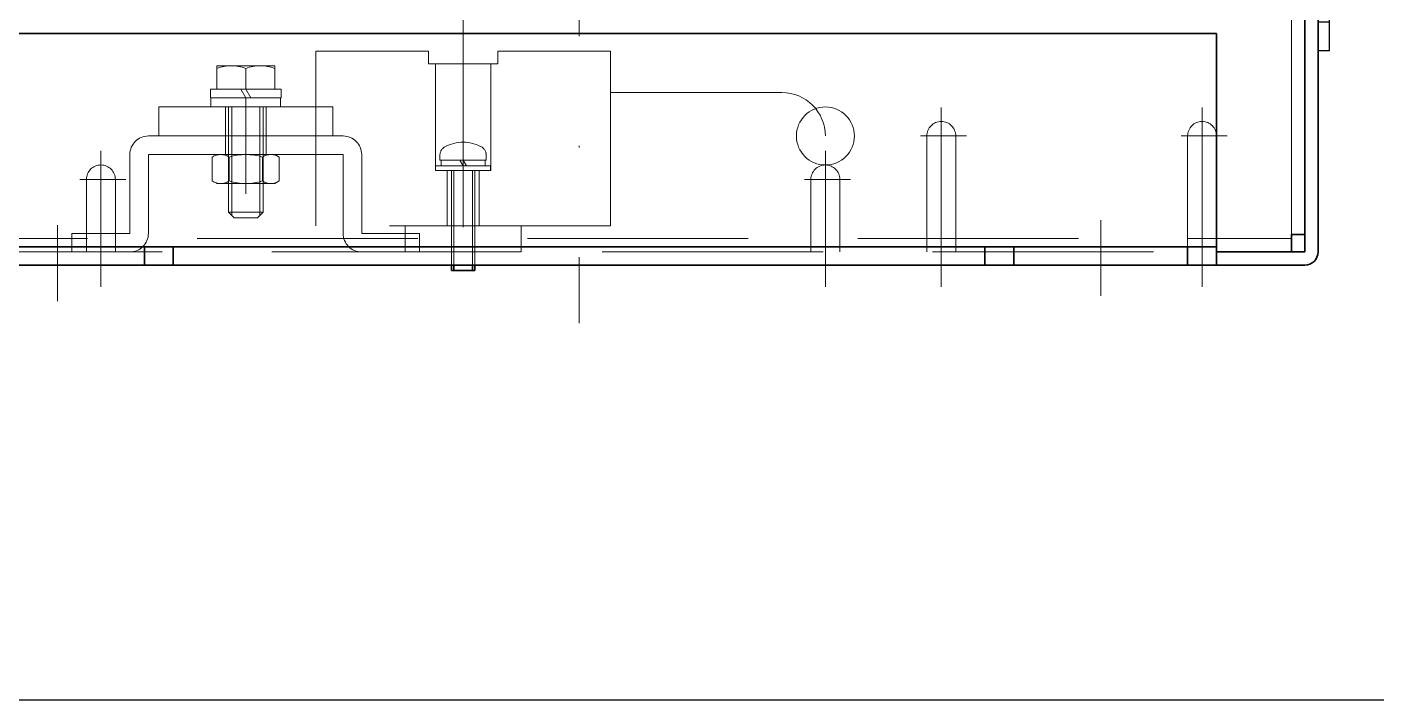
# Model space of a CAD drawing. Header units: millimetres. Extents: x 10 to 832, y 7 to 590.
# Drawn here: x 413.3 to 490.9, y 15 to 53.7 of the extents above; entities that cross this region are included whole.
import ezdxf

# ---------------------------------------------------------------- set-up
doc = ezdxf.new("R2010")
doc.units = ezdxf.units.MM
for name, pattern in [('DASHDOT', [25.3, 12.7, -6.3, 0, -6.3]), ('DASHED', [19, 12.7, -6.3]), ('DIVIDE', [31.6, 12.7, -6.3, 0, -6.3, 0, -6.3])]:
    doc.linetypes.add(name, pattern=pattern)
for name, color, linetype in [('GR1_01', 7, 'Continuous'), ('GR1_02', 7, 'Continuous'), ('GR1_06', 7, 'Continuous'), ('GR1_10', 7, 'Continuous'), ('GR1_17', 7, 'Continuous'), ('図面枠B6M', 7, 'Continuous')]:
    doc.layers.add(name, color=color, linetype=linetype)

# ---------------------------------------------------------------- blocks, each defined once
blk = doc.blocks.new('BLKF023')
at = {"layer": '図面枠B6M', "color": 2, "linetype": 'Continuous', "lineweight": 25}
blk.add_line((9.5, 15), (831.5, 15), dxfattribs=at)
blk = doc.blocks.new('BLKF107')
at = {"layer": 'GR1_02', "color": 3, "linetype": 'Continuous', "lineweight": 35}
for p, q in [((487.5, 102.167), (487.5, 40.767)), ((486.733, 98.333), (486.733, 40.767)), ((481.667, 40.767), (486.733, 40.767)), ((403.267, 40), (486.733, 40))]:
    blk.add_line(p, q, dxfattribs=at)
at = {"layer": 'GR1_02', "color": 4, "linetype": 'DASHED', "lineweight": 13}
blk.add_line((408.333, 40.767), (481.667, 40.767), dxfattribs=at)
at = {"layer": 'GR1_02', "color": 3, "linetype": 'Continuous', "lineweight": 35}
blk.add_arc((486.733, 40.767), 0.767, 270, 360, dxfattribs=at)
blk = doc.blocks.new('BLKF223')
at = {"layer": 'GR1_02', "color": 3, "linetype": 'Continuous', "lineweight": 35}
for p, q in [((408.333, 53.333), (481.667, 53.333)), ((408.333, 40), (408.333, 53.333)), ((481.667, 40), (481.667, 53.333)), ((408.333, 41.067), (481.667, 41.067)), ((410, 40), (410, 41.067)), ((420, 40), (420, 41.067)), ((421.667, 40), (421.667, 41.067)), ((468.333, 40), (468.333, 41.067)), ((470, 40), (470, 41.067)), ((480, 40), (480, 41.067)), ((408.333, 40), (421.667, 40)), ((468.333, 40), (481.667, 40))]:
    blk.add_line(p, q, dxfattribs=at)
at = {"layer": 'GR1_02', "color": 4, "linetype": 'DASHDOT', "lineweight": 13}
for p, q in [((415, 37.94), (415, 42.301)), ((475, 38.238), (475, 42.598))]:
    blk.add_line(p, q, dxfattribs=at)
blk = doc.blocks.new('BLKF224')
at = {"layer": 'GR1_02', "color": 4, "linetype": 'DASHED', "lineweight": 13}
for p, q in [((485.967, 41.767), (485.967, 95.667)), ((404.033, 41.533), (485.967, 41.533)), ((408.333, 40.767), (481.667, 40.767))]:
    blk.add_line(p, q, dxfattribs=at)
at = {"layer": 'GR1_02', "color": 3, "linetype": 'Continuous', "lineweight": 35}
for p, q in [((486.733, 41.767), (486.733, 95.667)), ((485.967, 41.533), (485.967, 41.767)), ((485.967, 41.767), (486.733, 41.767)), ((485.967, 41.533), (485.967, 40.767)), ((481.667, 40.767), (485.967, 40.767))]:
    blk.add_line(p, q, dxfattribs=at)
blk = doc.blocks.new('BLKF498')
at = {"layer": 'GR1_06', "color": 4, "linetype": 'DASHDOT', "lineweight": 13}
blk.add_line((438.333, 54.882), (438.333, 39.377), dxfattribs=at)
at = {"layer": 'GR1_06', "color": 4, "linetype": 'DASHED', "lineweight": 13}
for p, q in [((429.867, 52.32), (429.867, 47.567)), ((429.867, 52.32), (436.333, 52.32)), ((436.333, 51.587), (436.333, 52.32)), ((440.333, 51.587), (440.333, 52.32)), ((440.333, 52.32), (446.8, 52.32)), ((446.8, 52.32), (446.8, 47.567)), ((436.333, 51.587), (440.333, 51.587)), ((436.745, 47.567), (436.745, 51.587)), ((439.922, 47.567), (439.922, 51.587)), ((429.867, 47.567), (429.867, 42.267)), ((436.745, 45.443), (436.745, 47.567)), ((439.922, 45.443), (439.922, 47.567)), ((446.8, 47.567), (446.8, 42.267)), ((436.745, 45.443), (439.922, 45.443)), ((437.407, 42.267), (437.407, 45.443)), ((439.26, 42.267), (439.26, 45.443)), ((446.8, 42.267), (429.867, 42.267))]:
    blk.add_line(p, q, dxfattribs=at)
blk = doc.blocks.new('BLKF499')
at = {"layer": 'GR1_10', "color": 4, "linetype": 'DASHED', "lineweight": 13}
for p, q in [((437, 46.043), (437, 46.329)), ((437, 46.043), (439.667, 46.043)), ((437.067, 46.043), (437.067, 45.71)), ((439.6, 46.043), (437.067, 46.043)), ((438.141, 46.043), (438.333, 45.71)), ((438.333, 46.043), (438.526, 45.71)), ((439.6, 45.71), (439.6, 46.043)), ((439.667, 46.043), (439.667, 46.329)), ((436.75, 45.71), (436.75, 45.443)), ((439.917, 45.71), (436.75, 45.71)), ((436.75, 45.443), (439.917, 45.443)), ((437.067, 45.71), (439.6, 45.71)), ((437.667, 45.443), (437.667, 40)), ((437.667, 45.443), (439, 45.443)), ((437.8, 45.443), (437.8, 40)), ((438.867, 45.443), (438.867, 40)), ((439, 45.443), (439, 40)), ((439.917, 45.443), (439.917, 45.71))]:
    blk.add_line(p, q, dxfattribs=at)
at = {"layer": 'GR1_10', "color": 3, "linetype": 'Continuous', "lineweight": 35}
for p, q in [((437.667, 40), (437.667, 39.693)), ((437.667, 39.693), (439, 39.693)), ((437.8, 40), (437.8, 39.693)), ((438.867, 40), (438.867, 39.693)), ((439, 40), (439, 39.693))]:
    blk.add_line(p, q, dxfattribs=at)
at = {"layer": 'GR1_10', "color": 4, "linetype": 'DASHED', "lineweight": 13}
for centre, radius, start, end in [((437.542, 46.329), 0.542, 119.15537, 180), ((438.333, 44.91), 2.167, 60.84463, 119.15537), ((439.125, 46.329), 0.542, 0, 60.84463)]:
    blk.add_arc(centre, radius, start, end, dxfattribs=at)
blk = doc.blocks.new('BLKF501')
at = {"layer": 'GR1_02', "color": 4, "linetype": 'DASHED', "lineweight": 13}
for p, q in [((480, 40.767), (480, 47.433)), ((481.667, 47.433), (481.667, 40.767))]:
    blk.add_line(p, q, dxfattribs=at)
blk.add_arc((480.833, 47.433), 0.833, 360, 180, dxfattribs=at)
blk = doc.blocks.new('BLKF500')
at = {"layer": 'GR1_02', "color": 4, "linetype": 'DASHDOT', "lineweight": 13}
for p, q in [((480.833, 38.75), (480.833, 49.076)), ((479.633, 47.433), (482.277, 47.433))]:
    blk.add_line(p, q, dxfattribs=at)
at = {"layer": 'GR1_02', "color": 4, "linetype": 'DASHED', "lineweight": 13}
blk.add_blockref('BLKF501', (0, 0), dxfattribs=at)
blk = doc.blocks.new('BLKF502')
at = {"layer": 'GR1_02', "color": 4, "linetype": 'DASHED', "lineweight": 13}
for p, q in [((441.667, 42.267), (435, 42.267)), ((435, 42.267), (435, 40.767)), ((441.667, 42.267), (441.667, 40.767)), ((435, 40.767), (441.667, 40.767))]:
    blk.add_line(p, q, dxfattribs=at)
blk = doc.blocks.new('BLKF504')
at = {"layer": 'GR1_02', "color": 4, "linetype": 'DASHED', "lineweight": 13}
for p, q in [((458.333, 40.767), (458.333, 44.933)), ((460, 44.933), (460, 40.767))]:
    blk.add_line(p, q, dxfattribs=at)
blk.add_arc((459.167, 44.933), 0.833, 360, 180, dxfattribs=at)
blk = doc.blocks.new('BLKF503')
at = {"layer": 'GR1_02', "color": 4, "linetype": 'DASHDOT', "lineweight": 13}
for p, q in [((459.167, 38.75), (459.167, 46.576)), ((457.966, 44.933), (460.61, 44.933))]:
    blk.add_line(p, q, dxfattribs=at)
at = {"layer": 'GR1_02', "color": 4, "linetype": 'DASHED', "lineweight": 13}
blk.add_blockref('BLKF504', (0, 0), dxfattribs=at)
blk = doc.blocks.new('BLKF506')
at = {"layer": 'GR1_02', "color": 4, "linetype": 'DASHED', "lineweight": 13}
for p, q in [((416.667, 40.767), (416.667, 44.933)), ((418.333, 44.933), (418.333, 40.767))]:
    blk.add_line(p, q, dxfattribs=at)
blk.add_arc((417.5, 44.933), 0.833, 360, 180, dxfattribs=at)
blk = doc.blocks.new('BLKF505')
at = {"layer": 'GR1_02', "color": 4, "linetype": 'DASHDOT', "lineweight": 13}
for p, q in [((417.5, 38.75), (417.5, 46.576)), ((416.299, 44.933), (418.944, 44.933))]:
    blk.add_line(p, q, dxfattribs=at)
at = {"layer": 'GR1_02', "color": 4, "linetype": 'DASHED', "lineweight": 13}
blk.add_blockref('BLKF506', (0, 0), dxfattribs=at)
blk = doc.blocks.new('BLKF508')
at = {"layer": 'GR1_02', "color": 4, "linetype": 'DASHED', "lineweight": 13}
for p, q in [((465, 40.767), (465, 47.433)), ((466.667, 47.433), (466.667, 40.767))]:
    blk.add_line(p, q, dxfattribs=at)
blk.add_arc((465.833, 47.433), 0.833, 360, 180, dxfattribs=at)
blk = doc.blocks.new('BLKF507')
at = {"layer": 'GR1_02', "color": 4, "linetype": 'DASHDOT', "lineweight": 13}
for p, q in [((465.833, 38.75), (465.833, 49.076)), ((464.633, 47.433), (467.277, 47.433))]:
    blk.add_line(p, q, dxfattribs=at)
at = {"layer": 'GR1_02', "color": 4, "linetype": 'DASHED', "lineweight": 13}
blk.add_blockref('BLKF508', (0, 0), dxfattribs=at)
blk = doc.blocks.new('BLKF509')
at = {"layer": 'GR1_10', "color": 4, "linetype": 'DASHED', "lineweight": 13}
for p, q in [((424.167, 51.467), (427.5, 51.467)), ((424.167, 50.133), (424.167, 51.467)), ((425.833, 51.318), (425.833, 50.133)), ((427.5, 51.467), (427.5, 50.133)), ((423.8, 50.133), (423.8, 49.633)), ((427.867, 50.133), (423.8, 50.133)), ((427.5, 50.133), (424.167, 50.133)), ((425.545, 50.133), (425.833, 49.633)), ((425.833, 50.133), (426.122, 49.633)), ((427.867, 49.633), (427.867, 50.133)), ((423.8, 49.633), (427.867, 49.633)), ((423.833, 49.633), (423.833, 49.1)), ((427.833, 49.633), (423.833, 49.633)), ((423.833, 49.1), (427.833, 49.1)), ((424.833, 49.1), (424.833, 43.058)), ((425.033, 49.1), (425.033, 42.858)), ((426.633, 49.1), (426.633, 42.858)), ((426.833, 49.1), (426.833, 43.058)), ((427.833, 49.1), (427.833, 49.633)), ((424.833, 43.058), (426.833, 43.058)), ((424.833, 43.058), (425.167, 42.725)), ((425.167, 42.725), (426.5, 42.725)), ((426.833, 43.058), (426.5, 42.725))]:
    blk.add_line(p, q, dxfattribs=at)
for centre in [(425, 49.06), (426.667, 49.06)]:
    blk.add_arc(centre, 2.407, 69.74384, 110.25616, dxfattribs=at)
blk = doc.blocks.new('BLKF555')
at = {"layer": 'GR1_10', "color": 3, "linetype": 'Continuous', "lineweight": 25}
for p, q in [((487.5, 82.333), (488.167, 82.333)), ((487.5, 82.333), (487.5, 74)), ((488.167, 74), (488.167, 82.333)), ((488.167, 80.667), (487.5, 80.667)), ((488.167, 74), (496.833, 74)), ((488.167, 73.333), (496.833, 73.333)), ((496.833, 73.333), (496.833, 61.333)), ((497.5, 73.333), (497.5, 61.333)), ((487.5, 52.333), (487.5, 60.667)), ((496.833, 61.333), (488.167, 61.333)), ((496.833, 60.667), (488.167, 60.667)), ((488.167, 52.333), (488.167, 60.667)), ((487.5, 54), (488.167, 54)), ((488.167, 52.333), (487.5, 52.333))]:
    blk.add_line(p, q, dxfattribs=at)
at = {"layer": 'GR1_10', "color": 4, "linetype": 'DASHED', "lineweight": 13}
for p, q in [((494.167, 74), (494.167, 73.333)), ((496.833, 70.667), (497.5, 70.667)), ((496.833, 64), (497.5, 64)), ((494.167, 61.333), (494.167, 60.667))]:
    blk.add_line(p, q, dxfattribs=at)
at = {"layer": 'GR1_10', "color": 3, "linetype": 'Continuous', "lineweight": 25}
for centre, start, end in [((488.167, 74), 180, 270), ((496.833, 73.333), 0, 90), ((488.167, 60.667), 90, 180), ((496.833, 61.333), 270, 0)]:
    blk.add_arc(centre, 0.667, start, end, dxfattribs=at)
blk = doc.blocks.new('BLKF554')
at = {"layer": 'GR1_10', "color": 4, "linetype": 'DASHDOT', "lineweight": 13}
for p, q in [((486.483, 79), (489.283, 79)), ((486.483, 55.667), (489.283, 55.667))]:
    blk.add_line(p, q, dxfattribs=at)
at = {"layer": 'GR1_10', "color": 3, "linetype": 'Continuous', "lineweight": 25}
blk.add_blockref('BLKF555', (0, 0), dxfattribs=at)
blk = doc.blocks.new('BLKF565')
at = {"layer": 'GR1_02', "color": 4, "linetype": 'DASHED', "lineweight": 13}
for p, q in [((430.833, 49.1), (420.833, 49.1)), ((420.833, 49.1), (420.833, 47.433)), ((424.667, 49.1), (424.667, 47.433)), ((427, 49.1), (427, 47.433)), ((430.833, 47.433), (430.833, 49.1)), ((420.233, 47.433), (431.433, 47.433)), ((420.833, 47.433), (430.833, 47.433)), ((424.667, 47.433), (424.667, 46.367)), ((427, 47.433), (427, 46.367)), ((419.167, 46.367), (419.167, 41.833)), ((420.233, 46.367), (420.233, 41.833)), ((420.233, 46.367), (431.433, 46.367)), ((423.909, 46.218), (424.167, 46.367)), ((423.909, 44.849), (423.909, 46.218)), ((424.167, 46.367), (427.5, 46.367)), ((424.871, 46.218), (424.871, 44.849)), ((426.796, 46.218), (426.796, 44.849)), ((427.5, 46.367), (427.758, 46.218)), ((427.758, 46.218), (427.758, 44.849)), ((431.433, 46.367), (431.433, 41.833)), ((432.5, 46.367), (432.5, 41.833)), ((424.167, 44.7), (423.909, 44.849)), ((427.5, 44.7), (424.167, 44.7)), ((427.758, 44.849), (427.5, 44.7)), ((415.833, 40.767), (415.833, 41.833)), ((415.833, 41.833), (419.167, 41.833)), ((432.5, 41.833), (435.833, 41.833)), ((435.833, 40.767), (435.833, 41.833)), ((415.833, 40.767), (419.167, 40.767)), ((432.5, 40.767), (435.833, 40.767))]:
    blk.add_line(p, q, dxfattribs=at)
at = {"layer": 'GR1_02', "color": 4, "linetype": 'DASHDOT', "lineweight": 13}
blk.add_line((425.833, 49.633), (425.833, 44.1), dxfattribs=at)
at = {"layer": 'GR1_02', "color": 4, "linetype": 'DASHED', "lineweight": 13}
for centre, radius, start, end in [((420.233, 46.367), 1.067, 90, 180), ((431.433, 46.367), 1.067, 0, 90), ((424.39, 45.515), 0.852, 55.61575, 124.38425), ((425.833, 43.182), 3.184, 72.41205, 107.58795), ((427.277, 45.515), 0.852, 55.61575, 124.38425), ((424.39, 45.552), 0.852, 235.61575, 304.38425), ((425.833, 47.884), 3.184, 252.41205, 287.58795), ((427.277, 45.552), 0.852, 235.61575, 304.38425), ((419.167, 41.833), 1.067, 270, 0), ((432.5, 41.833), 1.067, 180, 270)]:
    blk.add_arc(centre, radius, start, end, dxfattribs=at)

msp = doc.modelspace()

# ---------------------------------------------------------------- linework, layer by layer
at = {"layer": 'GR1_01', "color": 4, "linetype": 'DASHDOT', "lineweight": 13}
msp.add_line((445, 116.667), (445, 36.667), dxfattribs=at)
at = {"layer": 'GR1_17', "color": 4, "linetype": 'DIVIDE', "lineweight": 13}
msp.add_line((446.8, 49.933), (456.667, 49.933), dxfattribs=at)
msp.add_circle((459.167, 47.433), 1.667, dxfattribs=at)
msp.add_arc((456.667, 47.433), 2.5, 0, 90, dxfattribs=at)

# ---------------------------------------------------------------- block references
at = {"layer": 'GR1_02', "color": 3, "linetype": 'Continuous', "lineweight": 35}
for name in ['BLKF107', 'BLKF224', 'BLKF223']:
    msp.add_blockref(name, (0, 0), dxfattribs=at)
at = {"layer": 'GR1_02', "color": 4, "linetype": 'DASHED', "lineweight": 13}
for name in ['BLKF565', 'BLKF502']:
    msp.add_blockref(name, (0, 0), dxfattribs=at)
at = {"layer": 'GR1_02', "color": 4, "linetype": 'DASHDOT', "lineweight": 13}
for name in ['BLKF507', 'BLKF500', 'BLKF505', 'BLKF503']:
    msp.add_blockref(name, (0, 0), dxfattribs=at)
at = {"layer": 'GR1_06', "color": 4, "linetype": 'DASHED', "lineweight": 13}
msp.add_blockref('BLKF498', (0, 0), dxfattribs=at)
at = {"layer": 'GR1_10', "color": 4, "linetype": 'DASHDOT', "lineweight": 13}
msp.add_blockref('BLKF554', (0, 0), dxfattribs=at)
at = {"layer": 'GR1_10', "color": 4, "linetype": 'DASHED', "lineweight": 13}
for name in ['BLKF509', 'BLKF499']:
    msp.add_blockref(name, (0, 0), dxfattribs=at)
at = {"layer": '図面枠B6M', "color": 4, "linetype": 'Continuous', "lineweight": 13}
msp.add_blockref('BLKF023', (0, 0), dxfattribs=at)

doc.saveas('drawing.dxf')
